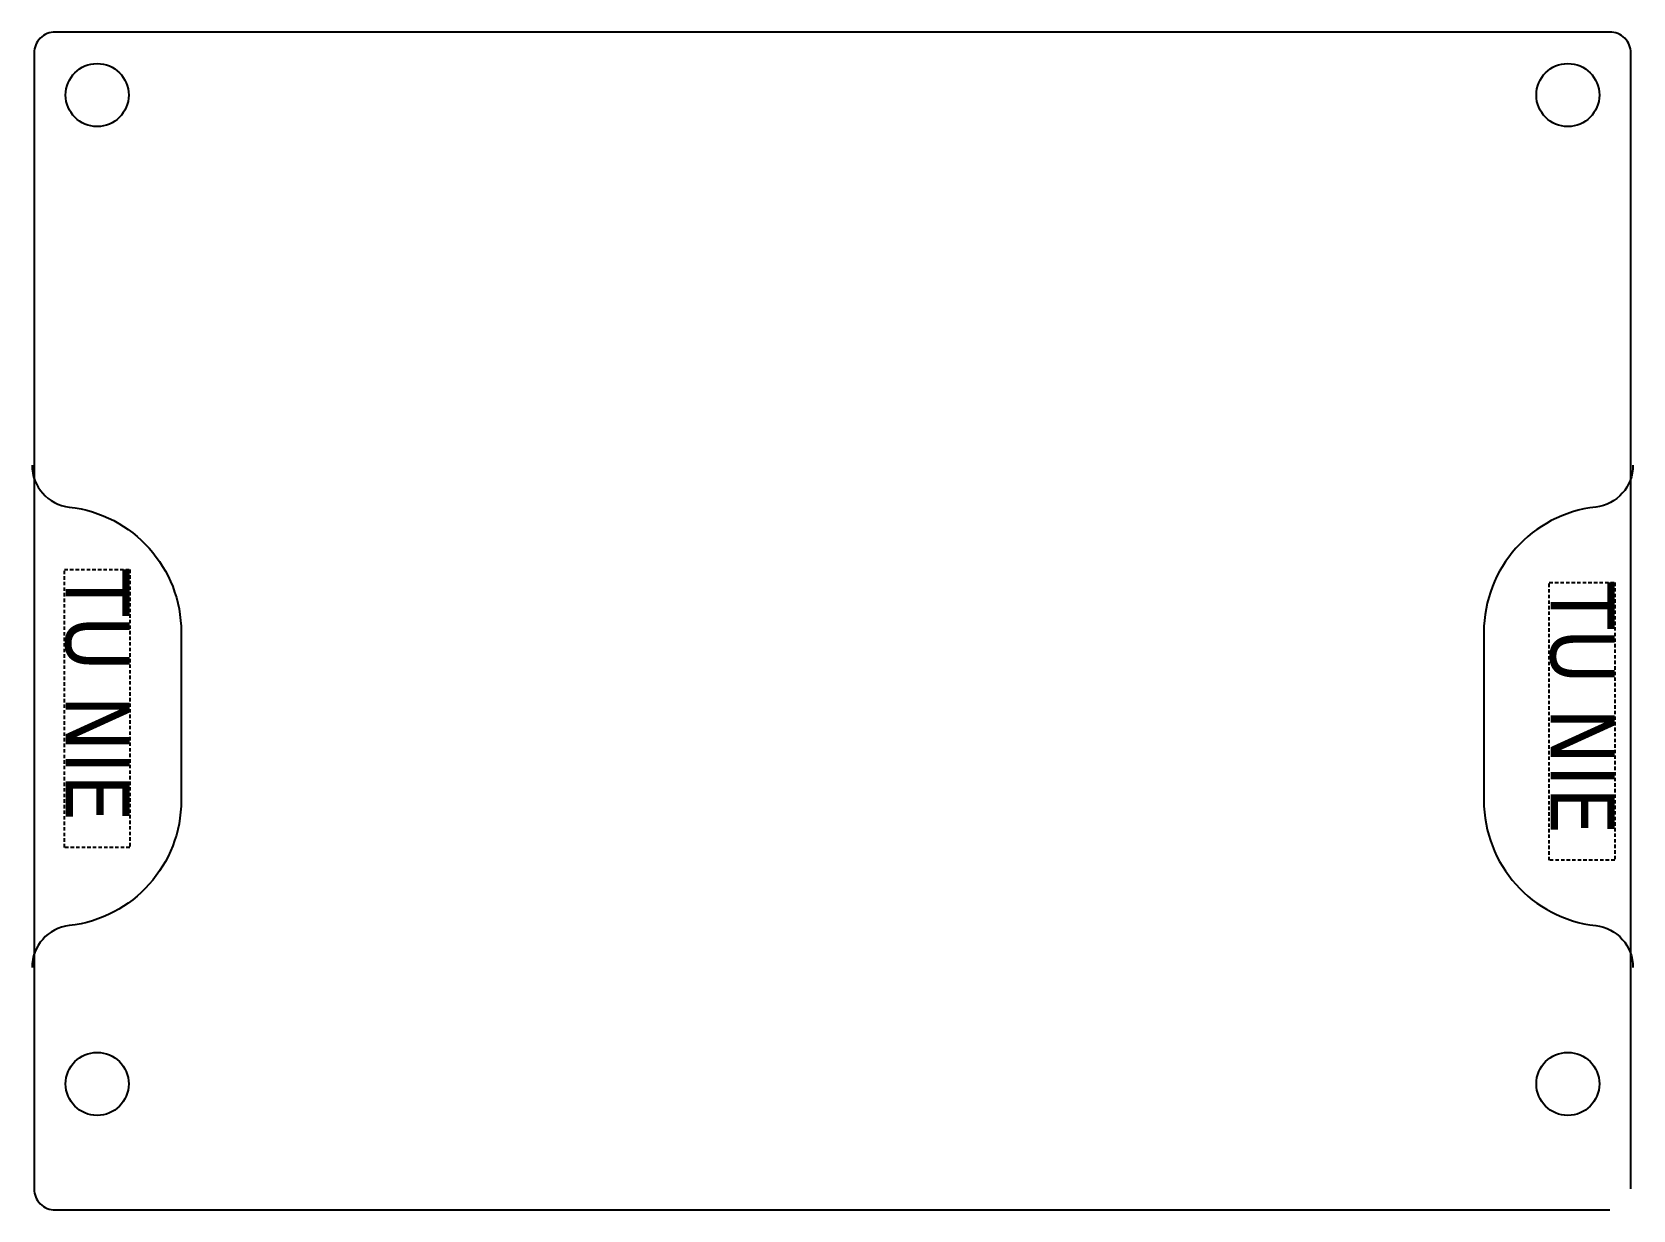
# Model space of a CAD drawing. Header units: millimetres. Extents: x -24.9 to 51.3, y -41 to 15.1.
import ezdxf

# ---------------------------------------------------------------- set-up
doc = ezdxf.new("R2010")
doc.units = ezdxf.units.MM
doc.linetypes.add('DASHED', pattern=[0.2067, 0.1654, -0.0413])
doc.styles.add('Tekst szkicu (ANSI) - 3DA', font='tahoma.ttf')

msp = doc.modelspace()

# ---------------------------------------------------------------- linework, layer by layer
at = {"color": 190, "linetype": 'DASHED', "lineweight": 25, "true_color": 0x8018ff}
for p, q in [((-23.313, -23.711), (-23.313, -10.492)), ((-23.313, -10.492), (-20.201, -10.492)), ((-20.201, -10.492), (-20.201, -23.711)), ((47.362, -11.107), (50.474, -11.107)), ((47.362, -24.326), (47.362, -11.107)), ((50.474, -11.107), (50.474, -24.326)), ((-20.201, -23.711), (-23.313, -23.711)), ((50.474, -24.326), (47.362, -24.326))]:
    msp.add_line(p, q, dxfattribs=at)
for points in [[(51.246, -39.972), (51.246, 14.101, 0.414214), (50.246, 15.101), (-23.754, 15.101, 0.414214), (-24.754, 14.101), (-24.754, -39.972, 0.414214), (-23.754, -40.972), (50.246, -40.972)], [(-24.854, -5.523, 0.381566), (-23.079, -7.51, -0.381566), (-17.754, -13.472), (-17.754, -21.472, -0.381566), (-23.079, -27.434, 0.381566), (-24.854, -29.422)], [(51.346, -5.523, -0.381566), (49.571, -7.51, 0.381566), (44.246, -13.472), (44.246, -21.472, 0.381566), (49.571, -27.434, -0.381566), (51.346, -29.422)]]:
    msp.add_lwpolyline(points, format="xyb")
for centre in [(-21.754, 12.101), (48.246, 12.101), (-21.754, -34.972), (48.246, -34.972)]:
    msp.add_circle(centre, 1.5)

# ---------------------------------------------------------------- texts
at = {"color": 7, "char_height": 3.048, "width": 13.21953, "attachment_point": 1, "rotation": 270, "style": 'Tekst szkicu (ANSI) - 3DA'}
for insert in [(-20.201, -10.492), (50.474, -11.107)]:
    msp.add_mtext('\\fTahoma|b0|i0;TU NIE', dxfattribs=dict(at, insert=insert))

doc.saveas('drawing.dxf')
